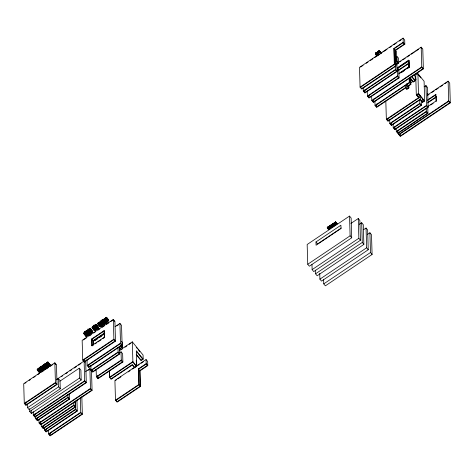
<?xml version="1.0" encoding="UTF-8"?>
<svg xmlns="http://www.w3.org/2000/svg" width="474" height="474" viewBox="0 0 474 474"><rect width="100%" height="100%" fill="white"/><g stroke="black" fill="none" stroke-linecap="round" stroke-linejoin="round"><path stroke-width="0.71" d="M329.815 228.243L330.366 228.267L330.633 227.573M40.93 367.291C40.426 365.608 37.594 369.756 39.97 368.428C41.072 365.91 44.283 369.85 42.666 370.923C42.37 371.338 40.989 372.007 41.309 370.976M43.223 370.099L42.95 369.673M331.255 227.277L332.173 226.951L330.692 225.15L329.916 226.175L331.03 225.671L330.117 226.021L331.012 224.996L330.692 225.15M329.756 226.276L329.098 226.211L328.47 227.141L329.756 226.276L330.905 227.68L330.271 228.427L329.655 228.604L328.269 226.933L327.451 227.81L328.275 227.544L327.232 227.876L328.346 226.785L329.886 228.622M328.387 229.179C328.897 229.819 330.236 228.201 328.624 229.256M95.896 324.4C102.461 333.293 94.599 319.814 94.545 326.266C96.832 324.726 96.435 324.785 98.426 328.073C96.809 330.242 95.173 328.008 94.261 326.142M94.296 330.177C96.743 332.351 94.847 325.063 92.833 327.587C91.209 328.452 92.483 325.911 93.461 325.982L93.822 325.223L97.004 329.033M96.548 328.672L96.613 329.033M99.961 326.379C105.418 327.925 95.144 317.989 101.845 325.78M39.389 372.38L39.46 372.76L40.006 372.7L41.078 371.699L38.785 368.896L37.719 369.892L37.085 369.732L38.761 368.073L41.41 371.545M87.127 330.301L89.545 333.181L89.586 334.075L89.213 334.324L86.92 331.522L87.293 331.273L87.127 330.301L85.67 331.184L86.884 330.656L85.527 332.185L86.914 331.397L89.207 334.2L88.94 334.484L88.111 335.035L85.213 331.522L83.833 332.523L83.827 332.932L84.941 332.529L83.72 333.595L86.013 336.404L87.269 335.598L87.483 334.934M99.552 322.972L97.68 323.849L98.082 322.895L99.422 322.107L102.123 325.591L103.723 324.24L103 324.382M47.667 363.102L49.96 366.035L47.667 363.102L46.28 363.89L47.643 362.414L46.416 362.894L47.951 362.029L48.04 362.977L50.333 365.786L50.291 364.891L47.874 362.006M48.573 366.503L48.976 366.698L49.954 365.91M88.585 330.058C89.39 328.488 90.51 327.487 90.362 329.211L92.655 332.019L92.282 332.268L89.983 329.335L88.597 330.123L91.079 333.003L92.282 332.268M102.988 320.388C103.729 318.872 104.926 317.781 104.766 319.541L107.059 322.35L106.686 322.598C105.299 320.507 104.843 319.144 103.048 320.501C104.677 324.963 109.067 323.345 104.393 319.666M88.97 329.786L89.971 328.843L88.97 329.786L91.423 332.866M91.281 332.493L92.264 331.652M328.689 226.762C331.48 226.566 326.402 225.079 330.129 228.515M87.234 335.337L86.955 335.687M329.643 228.255L329.655 228.604M331.089 227.289L331.338 227.65L332.173 226.951M44.1 369.957L41.576 366.817L42.838 365.561L44.669 367.806L42.85 365.324L41.594 366.171L41.197 367.119L43.644 370.058L45.172 369.175L42.873 366.147L41.256 367.208M333.921 223.467L336.084 222.342L337.227 223.74L335.071 224.872L333.921 223.384M335.219 222.602L335.438 222.081L335.675 222.3L335.219 222.602L336.362 224.006L336.581 223.485L336.818 223.698M336.084 222.342L335.556 221.891L334.84 223.171L336.03 224.546L336.463 223.455L337.227 223.74M42.814 370.431L41.996 371.207M87.897 334.65L88.111 335.035M105.495 322.764L105.483 323.333M39.579 367.664L39.514 368.446L40.326 367.948L40.515 367.226L39.579 367.664L40.497 368.784M83.72 333.595C87.731 330.988 82.198 333.619 85.213 331.522M377.748 51.66L379.354 50.6L378.068 52.567L379.532 51.767L377.701 52.993L378.927 50.878L377.748 51.66L378.667 52.78M328.707 228.818L329.495 228.19M330.953 225.63L332.179 227.076M107.959 321.745L108.066 320.762L105.631 317.764L105.258 318.018L105.293 319.192L107.586 322L107.959 321.745L105.666 318.943C105.347 317.959 107.325 316.573 105.637 317.941L107.93 320.75L108.724 320.039L106.437 317.23M38.767 368.292C37.073 368.523 37.41 370.692 38.761 368.908M41.611 366.882L42.856 366.165M40.598 372.161L41.078 371.699M47.613 366.384L48.117 366.295L48.194 367.22L45.427 363.777L44.503 364.459L44.153 365.584L44.123 364.411L44.497 364.156L46.79 367.095L47.282 366.609M45.166 368.956L44.858 369.27M377.659 55.434L375.829 53.189L376.498 52.573L377.156 52.389L379.076 54.682L382.133 52.608M95.778 329.626L94.966 330.277L94.664 330.07M335.509 224.451C334.152 225.109 334.52 221.157 333.933 223.781L335.077 225.186L333.737 223.912L333.714 223.13C334.928 222.039 334.265 223.26 334.881 223.141M49.954 365.744L49.053 366.438M96.086 324.441L94.634 325.863L96.103 325.063M99.576 322.338L98.053 323.57L99.522 322.77M97.354 328.689L98.42 327.854M99.943 322.124L101.051 321.722L99.836 322.782L101.092 321.976L101.4 321.342L100.204 321.722L101.329 320.714L99.818 322L102.651 325.33M44.532 365.336L46.819 368.138L46.796 367.261L47.495 366.657M374.762 57.555L377.215 55.908L375.858 54.232L375.835 53.355L376.403 52.827L376.818 52.756L376.86 53.562L378.234 55.245M108.066 320.762L108.724 320.039M334.306 223.1L335.616 224.439M104.197 324.145L101.815 321.248L101.786 320.513L101.531 320.685L101.768 320.015L102.84 319.636L102.159 320.264C102.248 320.963 106.863 323.979 104.096 323.973M104.523 323.819L105.163 323.428M101.531 325.857L100.346 326.379M328.76 228.64L329.394 228.225M101.851 321.307L102.87 320.625M88.786 334.448L88.437 334.68M106.33 322.231L106.668 321.982L105.909 322.954M376.86 56.169L375.485 54.486L375.858 54.232M376.86 53.562L377.233 53.313L377.156 52.389M403.09 38.11L359.482 67.373L360.068 87.127L361.674 89.088L395.938 66.093L395.476 50.457L404.82 44.189L404.695 40.071L403.09 38.11L403.214 42.222L404.82 44.189M360.637 67.035L363.096 65.382M366.165 63.326L368.008 62.088M370.461 60.441L372.92 58.794M383.359 51.785L387.045 49.314M389.498 47.667L391.34 46.428M393.799 44.781L396.252 43.134M399.327 41.072L401.17 39.834M395.938 66.093L394.332 64.132L393.87 48.496L403.214 42.222M360.068 87.127L394.332 64.132M398.622 62.307L421.179 47.169L422.784 49.136L423.371 68.884L373.376 102.437L371.77 100.47L371.64 96.08M396.264 64.239L398.089 63.018L396.939 61.614M399.76 61.975L400.98 61.158M402.811 59.931L405.246 58.296M407.077 57.07L409.512 55.428M411.343 54.202L414.389 52.158M415.609 51.34L418.661 49.296M396.252 64.683L398.628 63.089L398.48 58.148L396.874 56.187L397.022 61.122L398.628 63.089M397.088 67.936L408.635 60.186L409.092 60.749L409.287 67.332L407.468 68.558M393.87 48.496L396.542 51.642L397.129 71.39L364.885 93.028L363.285 91.061L395.523 69.429L395.417 65.767M397.319 68.22L408.866 60.471L409.062 67.053L398.729 73.985M397.544 68.499L409.092 60.749M398.693 69.903L409.026 62.971M364.968 92.537L396.584 71.319L395.44 69.915L363.825 91.132L364.968 92.537L364.885 89.793M398.314 70.59L408.647 63.658M399.108 73.298L408.831 66.769L408.635 60.186M401.389 72.635L404.429 70.596M367.403 96.109L397.461 75.935L397.218 67.705L398.824 69.672L399.067 77.902L369.009 98.071L367.403 96.109L367.249 90.99M369.092 97.585L398.527 77.831L397.378 76.427L367.942 96.181L369.092 97.585L369.027 95.387M371.77 100.47L421.765 66.923L421.179 47.169M373.453 101.946L422.826 68.813L421.682 67.409L372.309 100.541L373.453 101.946L373.37 99.019M417.902 73.671L415.722 75.135L416.308 94.883L418.601 97.691L386.357 119.324L387.963 121.291L420.201 99.653L422.494 102.461L424.674 100.998L424.088 81.25L417.902 73.671L418.489 93.419L424.674 100.998M408.831 85.053L408.914 87.897L406.733 89.361L405.59 87.957L376.617 107.397L375.017 105.429L409.281 82.44L409.151 78.174M410.715 82.837L413.144 81.208M414.969 79.982L416.19 79.164M413.867 74.928L415.2 76.563L415.325 80.681L413.144 82.144L410.851 79.336M409.364 77.742L409.506 82.719L375.556 105.506L376.7 106.905L405.673 87.465L405.608 85.273M408.606 88.105L407.225 86.422L410.656 84.123L410.443 77.013M410.674 77.298L410.881 84.402L407.77 86.493L408.914 87.897M408.375 87.826L406.816 88.869L406.668 83.892M424.141 86.825L425.96 85.604L427.56 87.572L428.146 107.32L394.818 129.686L393.213 127.725L393.106 124.064M416.308 94.883L418.489 93.419M419.028 94.107L419.14 97.763L386.897 119.401L388.046 120.799L420.284 99.167L420.177 95.511M427.382 95.055L448.108 81.143L449.713 83.104L450.3 102.858L400.305 136.411L398.699 134.444L398.634 132.252M427.915 95.132L429.13 94.314M431.571 92.679L434.006 91.038M435.837 89.811L438.272 88.176M440.103 86.949L442.544 85.314M444.979 83.679L446.81 82.452M421.315 100.921L421.445 105.311L391.388 125.486L389.782 123.518L419.84 103.35L419.733 99.688M420.284 99.167L422.577 101.975L424.135 100.926L418.406 93.911L416.847 94.954L419.14 97.763M427.898 99.741L435.796 94.439L436.222 101.306L436.068 96.186M427.518 100.435L436.027 94.723M391.471 124.994L420.906 105.24L419.757 103.836L390.321 123.59L391.471 124.994L391.406 122.802M91.298 332.932L88.152 329.027L87.779 329.276L87.826 330.911L90.119 333.72L90.493 333.471L90.439 331.836M95.789 324.832L94.616 325.62L95.754 324.72L98.426 328.073M428.052 102.242L436.566 96.536M87.826 330.911L88.2 330.662L88.152 329.027M90.362 329.211L89.983 329.335M96.115 328.026L96.163 329.661L95.789 329.916L93.497 327.107L93.87 326.859L93.822 325.223M104.393 319.796L104.766 319.541M105.293 319.192L105.666 318.943M427.678 102.929L436.187 97.223M393.213 127.725L426.547 105.358L425.96 85.604M104.073 323.155L103.824 323.493L104.079 323.321M104.446 322.907L105.133 322.444M104.452 323.072L105.139 322.61M103.107 323.955L103.622 323.517L101.329 320.714M43.584 364.358C42.447 365.01 44.864 364.109 44.959 366.046M427.483 106.733L435.991 101.027M86.76 335.829L86.013 336.404M102.123 325.591L103.166 324.5M43.572 364.779L43.199 365.027L43.235 366.206L43.608 365.952L43.572 364.779L46.446 368.393M430.753 104.979L433.183 103.344M394.901 129.201L427.607 107.248L426.464 105.844L393.752 127.796L394.901 129.201L394.836 127.002M47.667 363.226L48.04 362.977M113.31 319.429L82.156 340.332L82.743 360.08L84.348 362.047L115.502 341.144L114.915 321.39L113.31 319.429L113.896 339.177L115.502 341.144M83.311 339.994L86.363 337.944M89.414 335.894L91.245 334.668M93.692 333.026L95.523 331.8M97.964 330.159L99.795 328.932M102.236 327.291L104.677 325.65M106.508 324.423L108.955 322.782M110.786 321.556L113.227 319.914M427.779 107.426L427.951 113.28L397.887 133.449L396.288 131.488L426.345 111.313L426.256 108.386M54.848 362.788L23.7 383.691L24.287 403.439L25.892 405.406L57.04 384.503L56.453 364.749L54.848 362.788L55.434 382.536L57.04 384.503M24.849 383.353L26.07 382.53M29.127 380.486L30.348 379.662M33.399 377.612L35.23 376.386M37.671 374.744L39.502 373.518M41.949 371.877L43.78 370.65M46.221 369.009L48.662 367.374M50.493 366.141L52.934 364.506M397.97 132.963L427.412 113.209L426.262 111.805L396.827 131.559L397.97 132.963L397.905 130.765M93.26 345.066L92.075 345.86L91.843 345.582L91.648 338.999L104.108 330.633L104.511 336.771M104.339 330.917L91.879 339.277L92.075 345.86M398.699 134.444L448.694 100.891L448.108 81.143M104.298 333.115L93.023 340.682L93.153 345.072M93.36 344.622L93.254 340.96L104.529 333.394M93.265 341.298L104.778 333.566M115.081 326.657L119.928 323.398L121.534 325.365L122.12 345.119L88.786 367.486L87.186 365.519L87.009 359.665M95.013 340.557L97.437 338.928M99.86 337.304L101.673 336.084M116.817 325.922L118.636 324.702M400.388 135.919L449.761 102.787L448.611 101.383L399.238 134.515L400.388 135.919L400.323 133.721M91.843 345.582L104.304 337.221L104.108 330.633M95.043 343.869L96.82 342.678M98.005 341.878L100.974 339.888M102.757 338.697L104.535 337.5L104.304 337.221M82.743 360.08L113.896 339.177M56.572 379.473L84.105 360.992L84.692 380.746L86.298 382.714L34.898 417.203L33.293 415.236L33.186 411.58M56.584 379.804L58.42 378.578L60.02 380.539L60.269 388.769L29.115 409.672L27.516 407.711L27.409 404.281M57.105 379.55L58.332 378.726M61.389 376.676L62.615 375.852M65.673 373.802L67.509 372.57M69.956 370.929L71.787 369.696M74.234 368.055L76.681 366.414M78.518 365.181L80.965 363.54M84.431 361.555L114.957 341.073L113.813 339.668L83.288 360.151L84.431 361.555L84.366 359.363M24.287 403.439L55.434 382.536M59.825 381.226L79.277 368.174L80.882 370.135L81.172 380.012L31.331 413.458L29.732 411.491L29.643 408.57M25.975 404.915L56.501 384.432L55.351 383.028L24.826 403.51L25.975 404.915L25.886 401.988M87.186 365.519L120.515 343.152L119.928 323.398M27.516 407.711L58.663 386.802L58.42 378.578M88.869 366.995L121.581 345.042L120.432 343.644L87.726 365.59L88.869 366.995L88.804 364.802M119.537 346.518L120.752 345.7L121.895 347.104L119.466 348.74M85.598 371.557L89.882 368.683L92.608 372.161L119.709 353.971L119.489 346.66M119.472 349.166L122.44 347.175L122.292 342.24L121.486 341.256M87.963 370.407L89.799 369.175L90.564 370.111M119.389 350.511L132.299 341.849L143.065 355.038L143.189 359.15L141.009 360.613L136.423 355.002M120.692 350.073L122.511 348.852M124.935 347.223L126.754 346.002M129.183 344.373L131.002 343.152M117.973 347.62L118.103 352.01L91.002 370.194L90.86 365.395M29.732 411.491L79.567 378.045L79.277 368.174M119.247 352.994L121.03 351.797L122.636 353.764L122.879 361.994L97.958 378.714L96.352 376.747L96.133 369.436M92.691 371.669L119.17 353.9L118.02 352.502L91.541 370.265L92.691 371.669L92.626 369.613M33.293 415.236L84.692 380.746M34.981 416.711L85.758 382.637L84.609 381.238L33.838 415.307L34.981 416.711L34.892 413.784M96.352 376.747L121.273 360.027L121.03 351.797M69.417 393.301L69.589 399.155L37.351 420.788L35.746 418.826L67.983 397.188L67.9 394.261M98.041 378.222L122.333 361.917L121.19 360.518L96.892 376.818L98.041 378.222L97.952 375.295M37.434 420.302L69.05 399.084L67.906 397.68L36.285 418.898L37.434 420.302L37.369 418.104M332.535 226.092L332.547 226.4L333.228 225.944L332.084 224.54L332.268 224.101L333.418 225.5L333.441 226.288L332.084 224.629L331.415 225.47L332.558 226.874L331.219 225.6L331.391 224.688L332.558 226.874M331.403 224.996L332.084 224.54M333.453 223.615C331.539 224.866 334.922 222.211 332.57 223.9L332.594 224.682L333.737 226.08L334.662 225.369L333.933 225.861L332.778 224.166L333.453 223.615L334.603 225.114L333.933 225.861M332.789 224.457L333.518 223.965L334.668 225.464M332.096 225.014L332.268 224.101M332.594 224.682L333.518 223.965M91.488 370.65L92.075 390.398L40.675 424.894L39.069 422.926L90.469 388.437L89.882 368.683M333.228 225.944L333.418 225.5M333.921 225.476L334.603 225.114M332.547 226.489L333.228 226.033L333.24 226.418M349.528 216.079L307.158 244.507L307.745 264.261L309.35 266.222L351.714 237.794L351.127 218.046L349.528 216.079L350.108 235.827L351.714 237.794M143.189 359.15L136.316 350.73L136.779 366.366L134.598 367.83L132.305 365.027L111.123 379.241L109.524 377.274L132.886 361.597L132.299 341.849M40.758 424.402L91.535 390.327L90.386 388.923L39.615 422.998L40.758 424.402L40.669 421.475M110.898 378.957L132.388 364.536L134.912 367.623M315.98 241.947L340.901 225.221L340.996 228.515L316.081 245.236L315.98 241.947L317.586 243.914L341.286 228.006M75.313 401.194L75.485 407.048L43.247 428.68L41.641 426.719L73.885 405.08L73.796 402.153M43.33 428.194L74.945 406.976L73.802 405.572L42.18 426.79L43.33 428.194L43.264 425.996M135.671 366.503L114.904 380.438L115.49 400.186L117.096 402.153L140.458 386.476L139.99 370.84L138.39 368.873L146.176 363.647L146.051 359.535L136.891 365.685M115.443 380.509L116.663 379.692M117.884 378.874L120.941 376.824M128.264 371.906L130.095 370.674M132.536 369.039L134.373 367.806M138.035 365.353L139.255 364.53M141.086 363.303L143.527 361.662M350.89 223.467L358.267 218.52L359.867 220.481L360.453 240.235L313.729 271.59L312.129 269.623L311.975 264.504M76.942 400.109L77.262 411.082L46.114 431.986L44.509 430.019L75.662 409.115L75.419 401.069M46.197 431.494L76.723 411.011L75.579 409.607L45.054 430.09L46.197 431.494L46.132 429.302M139.99 370.84L147.781 365.614L147.657 361.502L146.051 359.535M359.221 224.35L361.68 222.703L363.285 224.664L363.872 244.418L317.147 275.773L315.542 273.806L315.435 270.15M81.83 396.702L82.352 414.258L50.108 435.89L48.508 433.929L80.746 412.291L80.313 397.662M50.191 435.405L81.812 414.187L80.663 412.783L49.047 434L50.191 435.405L50.126 433.206M307.745 264.261L350.108 235.827M363.582 229.694L366.041 228.041L367.646 230.008L368.233 249.757L321.508 281.112L319.903 279.15L319.731 273.297M115.49 400.186L138.852 384.509L138.39 368.873M312.129 269.623L358.854 238.268L358.267 218.52M367.445 234.423L369.904 232.77L371.503 234.737L372.09 254.485L325.365 285.84L323.76 283.879L323.629 279.488M315.542 273.806L362.266 242.451L361.68 222.703M319.903 279.15L366.627 247.795L366.041 228.041M323.76 283.879L370.49 252.518L369.904 232.77M44.509 369.542L43.851 369.536M40.42 372.291L39.775 372.368M102.929 323.896L103.622 323.517M40.391 371.403L41.048 370.881L40.574 371.112M97.911 327.291L98.379 327.244M92.246 331.113L92.614 331.125L92.655 332.019M335.491 224.558L336.03 224.546M91.079 333.003L88.674 329.786M43.644 370.058L41.244 366.669M48.158 366.361L45.765 363.451L44.497 364.156M103.006 320.46L105.341 323.309M106.97 321.402L107.059 322.35M50.291 364.891L47.767 362.023M421.096 47.661L421.86 48.597M421.765 66.923L423.371 68.884M448.694 100.891L450.3 102.858M418.258 74.696L420.906 77.937M425.877 86.096L426.641 87.032M408.831 66.769L409.287 67.332M411.657 76.19L415.325 80.681M411.681 76.812L414.786 80.61L413.227 81.652L410.123 77.855M409.281 82.44L410.881 84.402M397.52 68.665L398.284 69.601M426.547 105.358L428.146 107.32M395.523 69.429L397.129 71.39M379.236 50.522L381.203 52.928M379.129 50.528L380.96 52.774M378.999 50.564L380.829 52.81M379.526 51.589L380.9 53.272M379.532 51.767L380.906 53.455M377.719 51.453L378.637 52.573M397.461 75.935L399.067 77.902M419.84 103.35L421.445 105.311M426.345 111.313L427.951 113.28M377.695 52.774L379.07 54.463M377.014 52.341L379.028 54.7M405.673 87.465L407.048 89.148M376.913 52.359L377.825 53.485M376.789 52.407L377.707 53.526M376.652 52.478L377.571 53.598M377.233 53.313L378.608 54.996M376.261 52.934L378.098 55.18M376.119 53.058L377.95 55.304M375.835 53.355L377.665 55.6M358.854 238.268L360.453 240.235M362.266 242.451L363.872 244.418M366.627 247.795L368.233 249.757M370.49 252.518L372.09 254.485M335.556 221.891L336.706 223.295M335.438 222.081L337.02 223.882M335.314 222.057L336.463 223.455M335.165 222.733L336.315 224.131M335.041 223.041L336.185 224.439M334.597 222.65L335.408 223.657M334.626 223.313L335.776 224.717M334.247 223.159L335.391 224.558M334.146 223.319L335.296 224.723M332.073 224.232L333.216 225.636M332.084 224.629L333.441 226.288M330.935 225.144L331.693 226.08M330.941 225.76L332.084 227.159M330.858 225.725L332.001 227.129M330.408 225.34L331.984 227.253M330.283 225.446L331.865 227.348M330.295 225.547L331.717 227.36M330.171 225.559L331.717 227.455M330.396 226.057L331.539 227.461M330.135 225.796L331.581 227.538M329.999 225.778L331.45 227.609M329.94 225.885L331.338 227.65M329.91 225.991L331.237 227.668M329.898 226.092L331.16 227.668M329.714 226.033L330.911 227.579M329.726 226.382L330.87 227.781M329.673 226.489L330.816 227.893M329.596 226.596L330.745 228M329.448 226.631L330.645 228.113M328.956 226.311L330.532 228.225M329.306 226.791L330.449 228.195M328.832 226.418L330.408 228.326M328.843 226.519L330.265 228.338M328.719 226.525L330.271 228.427M328.553 226.744L330.005 228.468M328.5 226.85L329.999 228.581M328.334 226.922L329.791 228.64M328.168 226.963L329.311 228.367M328.026 226.939L329.513 228.865M327.889 227.022L329.436 228.823M327.889 227.117L329.424 228.948M327.747 227.129L329.317 229.043M327.712 227.253L329.211 229.031M327.617 227.236L329.199 229.138M327.504 227.342L329.057 229.238M327.51 227.496L328.962 229.209M327.469 227.579L328.915 229.327M327.333 227.567L328.79 229.392M327.273 227.674L328.423 229.078M327.244 227.781L328.672 229.44M327.232 227.876L328.494 229.452M136.251 347.276L137.146 348.378M138.041 349.474L139.836 351.672M113.606 320.383L114.37 321.319M136.447 351.483L142.65 359.079L141.092 360.127L136.216 354.155M146.176 363.647L147.781 365.614M106.372 317.272L108.73 320.246L106.283 317.331M106.33 317.503L108.623 320.311M106.217 317.58L108.51 320.383M106.069 317.687L108.362 320.495M105.921 317.817L108.214 320.62M105.643 318.107L107.93 320.916M104.677 318.593L107.017 321.455M105.868 320.276L106.786 321.396M104.268 319.802L106.561 322.604M104.126 319.95L106.413 322.758M103.93 320.122L106.223 322.93M103.676 320.311L105.963 323.12M103.539 320.394L105.832 323.197M102.846 319.802L105.702 323.262M103.012 320.258L105.589 323.309M102.876 320.803L105.169 323.606M102.728 320.744L105.021 323.552M102.159 320.264L103.077 321.384M102.662 320.969L104.955 323.778M102.461 321.111L104.754 323.92M120.515 343.152L122.12 345.119M102.319 321.206L104.612 324.009M102.188 321.271L104.481 324.08M102.082 321.319L104.369 324.127M101.981 321.342L104.274 324.145M101.312 320.934L103.628 323.73M101.163 320.987L103.723 324.24M121.231 345.706L122.44 347.175M100.992 321.058L103.711 324.323M101.146 321.354L103.67 324.423M100.814 321.147L103.605 324.536M101.033 321.668L103.51 324.649M101.092 321.976L103.385 324.785M100.95 322.107L103.243 324.909M100.784 322.237L103.071 325.046M132.886 361.597L136.779 366.366M100.577 322.385L102.864 325.194M99.961 322.516L102.254 325.324M99.504 322.142L102.141 325.354M99.41 322.889L101.24 325.134M99.392 323.114L101.679 325.922M99.238 323.049L100.156 324.175M99.214 323.262L101.507 326.071M99.019 323.422L101.312 326.225M98.793 323.582L101.086 326.385M98.545 323.736L100.832 326.545M98.053 323.57L100.612 326.663M98.094 323.629L99.925 325.875M98.13 323.938L100.423 326.74M97.964 323.973L100.257 326.782M97.68 323.849L100.127 326.782M96.009 324.4L98.45 327.439M95.766 324.423L97.14 326.112M118.103 352.01L119.709 353.971M95.991 325.182L98.284 327.99M95.819 325.348L98.26 328.215M95.795 325.555L98.088 328.364M95.6 325.715L97.893 328.523M95.375 325.875L97.668 328.678M95.126 326.029L97.419 328.838M94.824 325.958L96.198 327.641M94.676 325.922L97.194 328.956M94.255 325.869L96.838 329.075M94.415 326.266L96.708 329.075M121.273 360.027L122.879 361.994M93.87 326.859L96.163 329.661M93.342 327.155L95.635 329.957M93.194 327.297L95.487 330.105M93.034 327.439L95.321 330.248M92.833 327.587L95.126 330.39M92.661 327.694L94.948 330.496M92.495 327.771L94.788 330.579M138.852 384.509L140.458 386.476M92.353 327.818L94.646 330.621M92.229 327.83L94.522 330.639M92.009 327.658L94.421 330.615M90.196 328.239L92.614 331.125M90.09 328.257L91.464 329.94M89.953 328.304L90.872 329.43M89.864 329.466L92.157 332.274M89.716 329.62L92.009 332.422M89.527 329.786L91.82 332.594M89.266 329.975L91.559 332.784M89.082 329.868L89.995 330.988M88.602 329.928L91.18 332.979M88.597 330.123L90.931 332.979M88.2 330.662L90.493 333.471M87.02 330.319L87.933 331.439M86.884 330.366L87.803 331.486M86.896 330.71L87.803 331.776M86.801 330.621L89.586 334.075M86.795 331.527L89.088 334.336M86.647 331.676L88.94 334.484M86.458 331.847L88.751 334.656M86.197 332.037L88.49 334.845M85.729 331.681L88.354 334.928M91.648 338.999L93.254 340.96M85.604 331.841L88.229 334.994M85.225 331.735L88.01 335.059M85.202 331.747L87.927 335.059M85.047 331.794L86.884 334.04M85.19 332.126L87.613 335.053M84.882 331.871L87.601 335.136M85.036 332.167L87.56 335.236M84.704 331.96L87.494 335.343M85.107 332.659L87.4 335.462M84.917 332.481L86.292 334.164M84.982 332.789L87.269 335.598M84.84 332.92L87.127 335.722M84.668 333.05L86.961 335.859M84.461 333.198L86.754 336.007M84.248 333.335L86.541 336.143M83.851 333.329L86.138 336.137M83.714 333.37L86.025 336.167M84.508 361.484L85.711 362.96L86.298 382.714M90.469 388.437L92.075 390.398M79.567 378.045L81.172 380.012M55.15 363.742L55.914 364.678M47.631 362.071L49.924 364.879M48.401 363.268L49.776 364.95M47.542 363.232L49.835 366.041M47.4 363.386L49.687 366.189M47.204 363.558L49.497 366.361M46.95 363.742L49.237 366.55M46.476 363.392L49.106 366.633M46.351 363.552L48.976 366.698M46.57 363.937L48.858 366.746M46.28 363.694L48.757 366.769M46.262 363.825L48.609 366.746M47.062 365.128L47.975 366.248M46.956 365.146L47.874 366.272M45.202 363.848L47.039 366.094M45.077 363.925L47.37 366.734M44.935 364.032L47.821 367.469L47.797 366.799M44.787 364.162L47.08 366.965M44.503 364.459L46.796 367.261M43.59 364.565L45.883 367.374M43.608 365.952L45.895 368.76L45.865 367.587M42.731 365.59L45.522 369.009M80.746 412.291L82.352 414.258M42.577 365.644L44.414 367.889M42.393 365.732L45.172 369.175M42.719 366.313L44.094 367.996M67.983 397.188L69.589 399.155M42.743 366.497L45.036 369.305M42.595 366.627L44.888 369.436M73.885 405.08L75.485 407.048M42.423 366.763L44.716 369.572M58.663 386.802L60.269 388.769M42.227 366.906L44.52 369.708M42.008 367.042L44.301 369.85M41.576 366.817L42.583 368.049M41.629 367.22L43.922 370.028M41.475 367.255L43.768 370.064M75.662 409.115L77.262 411.082M40.782 366.876L43.211 369.821M40.657 366.864L42.032 368.547M40.883 367.451L43.175 370.259M40.8 367.516L41.718 368.642M40.391 367.166L43.093 370.419M40.302 367.178L41.22 368.298M40.195 367.214L42.98 370.585M40.545 367.948L42.832 370.757M39.804 367.457L42.666 370.923M39.68 367.557L40.598 368.683M40.183 368.274L42.476 371.077M39.97 368.428L42.263 371.231M39.751 368.565L42.044 371.367M39.555 368.659L41.848 371.468M39.016 368.168L40.397 369.85M39.383 368.725L41.676 371.533M38.969 368.322L41.528 371.557M38.643 368.334L40.93 371.142M38.489 368.393L40.776 371.195M38.305 368.476L41.084 371.924M38.625 369.056L40.918 371.865M38.098 368.6L40.942 372.049M39.389 370.33L40.764 372.013M38.501 369.376L40.794 372.179M38.335 369.513L40.622 372.315M38.139 369.649L40.426 372.457M37.92 369.785L40.207 372.594M37.482 369.566L40.006 372.7M37.535 369.969L39.828 372.771M37.387 370.004L39.674 372.807M37.168 369.951L39.549 372.807M45.83 363.493L45.901 364.411L45.528 364.666L45.486 363.854M427.364 93.526L427.43 95.724M422.47 98.314L422.577 101.975M407.142 83.495L407.225 86.422M396.199 128.561L396.288 131.488M389.675 119.863L389.782 123.518M387.981 118.607L388.046 120.799M385.818 101.039L386.357 119.324M375.829 53.189L375.811 52.596L375.438 52.851L375.485 54.486M376.617 103.984L376.7 106.905M374.887 101.045L375.017 105.429M363.179 87.631L363.285 91.061M335.059 224.492L335.077 225.186M333.714 225.298L333.737 226.08M136.275 360.181L136.465 366.58L132.803 362.089L109.749 377.553L109.559 371.16M109.31 370.17L109.524 377.274M48.395 430.268L48.508 433.929M44.426 427.092L44.509 430.019M41.558 423.792L41.641 426.719M38.963 419.271L39.069 422.926M35.68 416.628L35.746 418.826M31.248 410.531L31.331 413.458M92.412 327.048C92.282 328.156 94.024 326.722 93.467 326.142L92.412 327.048M46.671 363.457L47.649 362.61L46.671 363.457M85.918 331.747L86.902 330.905L85.918 331.747M103.397 320.021L104.375 319.18L103.397 320.021M98.088 323.161L99.173 322.427L98.088 323.161M403.131 42.713L394.101 48.775L394.564 64.411L360.607 87.198L361.757 88.602L395.707 65.815L395.245 50.179L404.281 44.118L403.131 42.713M146.093 364.139L138.615 369.157L139.083 384.793L116.029 400.263L117.179 401.662L140.227 386.197L139.765 370.561L147.236 365.543L146.093 364.139"/></g></svg>
